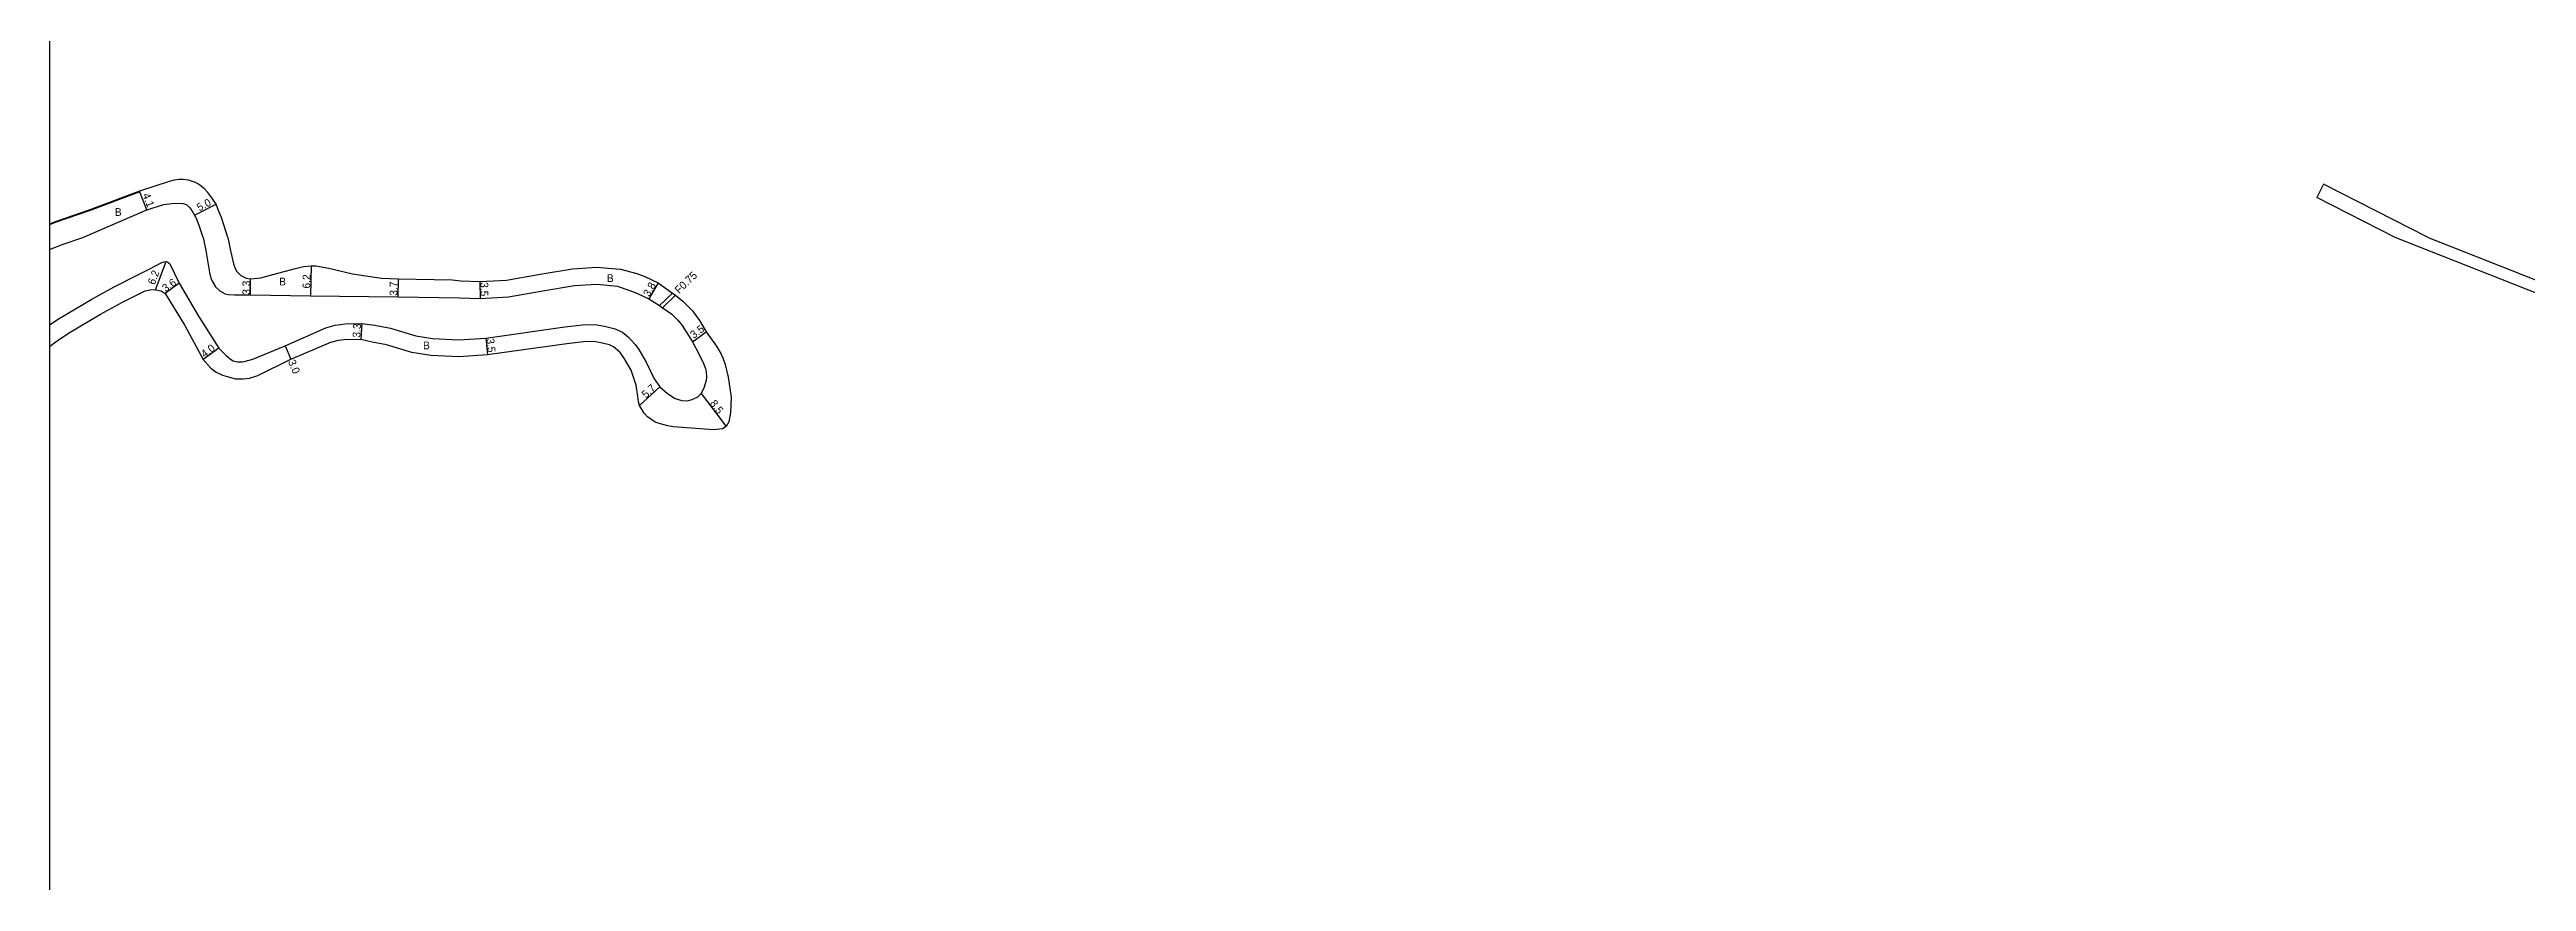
# Model space of a CAD drawing. Header units: metres. Extents: x -24000 to -21600, y -102000 to -99000.
# Drawn here: x -24000 to -23490, y -101179 to -101008 of the extents above; entities that cross this region are included whole.
import ezdxf

# ---------------------------------------------------------------- set-up
doc = ezdxf.new("R2010")
doc.units = ezdxf.units.M
doc.header["$LTSCALE"] = 2.5
for name, color, linetype in [('側溝・桝', 7, 'Continuous'), ('図郭', 7, 'Continuous'), ('幅員', 7, 'Continuous'), ('歩道・分離帯・安全施設', 7, 'Continuous'), ('舗装', 7, 'Continuous'), ('道路', 7, 'Continuous')]:
    doc.layers.add(name, color=color, linetype=linetype)
doc.styles.get("Standard").update_dxf_attribs({"font": ''})
doc.styles.get('Standard').set_extended_font_data('@MS PGothic')

msp = doc.modelspace()

# ---------------------------------------------------------------- linework, layer by layer
at = {"layer": '側溝・桝'}
for points in [[(-23874.32, -101060.75), (-23871.59, -101058.15)], [(-23873.67, -101061.18), (-23870.98, -101058.61)]]:
    msp.add_lwpolyline(points, dxfattribs=at)
at = {"layer": '図郭'}
msp.add_lwpolyline([(-24000, -101400), (-23200, -101400), (-23200, -100800), (-24000, -100800)], close=True, dxfattribs=at)
at = {"layer": '幅員'}
for points in [[(-23979.95, -101040.98), (-23981.43, -101037.16)], [(-23970.09, -101042.11), (-23965.64, -101039.83)], [(-23978.17, -101057.46), (-23975.96, -101051.66)], [(-23973.26, -101056.13), (-23976.19, -101058.22)], [(-23958.55, -101058.55), (-23958.55, -101055.25)], [(-23946.11, -101052.51), (-23946.19, -101058.71)], [(-23928.17, -101055.25), (-23928.22, -101058.95)], [(-23911.29, -101055.77), (-23911.26, -101059.27)], [(-23874.56, -101056.05), (-23876.46, -101059.34)], [(-23935.64, -101064.45), (-23935.83, -101067.75)], [(-23867.52, -101068.21), (-23864.7, -101066.14)], [(-23965.11, -101069.48), (-23968.32, -101071.87)], [(-23951.44, -101069.03), (-23950.26, -101071.79)], [(-23910.08, -101067.43), (-23909.71, -101070.91)], [(-23874.21, -101077.46), (-23878.4, -101081.32)], [(-23865.7, -101078.88), (-23860.55, -101085.64)]]:
    msp.add_lwpolyline(points, dxfattribs=at)
at = {"layer": '歩道・分離帯・安全施設'}
msp.add_lwpolyline([(-23981.38, -101037.3), (-23991.66, -101041.16), (-23998.82, -101043.62), (-24000, -101044.08)], dxfattribs=at)
at = {"layer": '道路'}
for points in [[(-23963.27, -101046.7), (-23964.5, -101042.81), (-23965.31, -101040.77), (-23965.64, -101039.83), (-23966.52, -101038.52), (-23967.36, -101037.41), (-23968.14, -101036.6), (-23969.32, -101035.7), (-23969.9, -101035.38), (-23971.34, -101034.9), (-23972.44, -101034.76), (-23973.3, -101034.75), (-23974.29, -101034.88), (-23975.35, -101035.16), (-23981.43, -101037.16), (-23991.71, -101041.02), (-23998.87, -101043.48), (-24000, -101043.92)], [(-23531.31, -101035.73), (-23532.7, -101038.49)], [(-23509.74, -101046.69), (-23531.31, -101035.73)], [(-23993.16, -101046.7), (-23979.95, -101040.98), (-23976.46, -101039.92), (-23974.22, -101039.6), (-23972.44, -101039.7), (-23971.87, -101039.89), (-23971.67, -101040), (-23971.08, -101040.61), (-23970.68, -101041.14), (-23970.09, -101042.11), (-23969.81, -101042.7), (-23969.22, -101044.19), (-23968.38, -101046.6), (-23968.35, -101046.7)], [(-23516.57, -101046.69), (-23532.7, -101038.49)], [(-24000, -101049.18), (-23997.18, -101048.08), (-23993.16, -101046.7)], [(-23968.35, -101046.7), (-23967.77, -101049.37), (-23967.01, -101053.9), (-23966.73, -101055.06), (-23966.51, -101055.72), (-23965.78, -101056.9), (-23964.91, -101057.71), (-23963.82, -101058.29), (-23963.2, -101058.47), (-23961.87, -101058.5), (-23958.55, -101058.55), (-23946.19, -101058.71), (-23928.22, -101058.95), (-23915.53, -101059.12), (-23911.26, -101059.27), (-23905.41, -101058.95), (-23898.3, -101057.7), (-23891.81, -101056.62), (-23887.23, -101056.31), (-23882.96, -101056.72), (-23882.38, -101056.93)], [(-23963.27, -101046.7), (-23962.74, -101049.1), (-23962.11, -101052.1), (-23961.76, -101053.09), (-23961.38, -101053.72), (-23960.58, -101054.51), (-23960.19, -101054.77), (-23959.49, -101055.09), (-23958.55, -101055.25), (-23956.45, -101055.01), (-23953.97, -101054.31), (-23949.28, -101053.1), (-23947.63, -101052.71), (-23946.11, -101052.51), (-23945.11, -101052.54), (-23942.41, -101052.99), (-23937.56, -101054.19), (-23931.6, -101055.05), (-23928.17, -101055.25), (-23917.01, -101055.45), (-23915.22, -101055.62), (-23911.29, -101055.77), (-23905.81, -101055.47), (-23898.9, -101054.26), (-23892.21, -101053.13), (-23887.18, -101052.8), (-23882.38, -101053.26)], [(-23482.41, -101060.14), (-23516.57, -101046.69)], [(-23509.74, -101046.69), (-23482.41, -101057.46)], [(-24000, -101064.68), (-23997.99, -101063.39), (-23991.31, -101059.39), (-23986.66, -101056.84), (-23981.91, -101054.45), (-23979.48, -101053.25), (-23976.84, -101051.87), (-23976.38, -101051.71), (-23975.96, -101051.66), (-23975.59, -101051.76), (-23975.21, -101052.11), (-23973.26, -101056.13), (-23969.3, -101062.94), (-23965.11, -101069.48), (-23963.62, -101071.05), (-23962.7, -101071.8), (-23962.13, -101072.1), (-23961.22, -101072.35), (-23960.3, -101072.33), (-23959.88, -101072.28), (-23958.07, -101071.79), (-23951.44, -101069.03), (-23943.06, -101065.35), (-23941.1, -101064.78), (-23939.07, -101064.49), (-23935.64, -101064.45), (-23932.97, -101064.79), (-23929.73, -101065.41), (-23924.53, -101066.98), (-23921.06, -101067.55), (-23915.67, -101067.8), (-23910.08, -101067.43), (-23893.83, -101065.11), (-23890.19, -101064.69), (-23887.55, -101064.61), (-23885.61, -101065), (-23883.44, -101065.51), (-23882.38, -101066)], [(-23882.38, -101053.26), (-23882.34, -101053.26), (-23878.98, -101054.15), (-23877.33, -101054.77), (-23874.56, -101056.05), (-23871.59, -101058.15), (-23871.25, -101058.39), (-23870.98, -101058.61), (-23869.47, -101059.79), (-23867.48, -101061.81), (-23866.04, -101063.82), (-23864.7, -101066.14), (-23862.54, -101069.11), (-23861.55, -101070.78), (-23861.21, -101071.48), (-23860.73, -101072.85), (-23860.13, -101075.47), (-23859.55, -101079.59), (-23859.65, -101082.77), (-23859.97, -101084.67), (-23860.55, -101085.64), (-23861.32, -101086.15), (-23863.18, -101086.31), (-23871.47, -101085.7), (-23872.54, -101085.52), (-23874.34, -101085.07), (-23875.15, -101084.77), (-23876.77, -101083.68), (-23877.46, -101082.92), (-23878.4, -101081.32), (-23878.64, -101080.56), (-23878.76, -101079.47), (-23879.1, -101077.12), (-23880.14, -101074.02), (-23881.5, -101071.69), (-23882.38, -101070.4)], [(-24000, -101069.16), (-23998.46, -101067.97), (-23996.09, -101066.45), (-23989.52, -101062.51), (-23984.99, -101060.03), (-23980.3, -101057.67), (-23979.02, -101057.39), (-23978.17, -101057.46), (-23977.01, -101057.7), (-23976.19, -101058.22), (-23972.11, -101064.87), (-23968.32, -101071.87), (-23966.73, -101073.63), (-23965.64, -101074.47)], [(-23882.38, -101056.93), (-23879.62, -101057.92), (-23878.71, -101058.28), (-23876.46, -101059.34), (-23874.32, -101060.75), (-23873.67, -101061.18), (-23873.14, -101061.53), (-23871.77, -101062.52), (-23870.52, -101063.71), (-23869.64, -101064.87), (-23867.52, -101068.21), (-23866.15, -101070.71)], [(-23882.38, -101066), (-23881.88, -101066.23), (-23880.69, -101067.23), (-23879.29, -101068.72), (-23878.54, -101069.81), (-23877.04, -101072.39), (-23875.41, -101075.85), (-23874.21, -101077.46), (-23872.64, -101078.85), (-23871.05, -101079.91)], [(-23950.26, -101071.79), (-23942, -101068.27), (-23940.47, -101067.83), (-23938.73, -101067.63), (-23935.83, -101067.75)], [(-23882.38, -101070.4), (-23882.44, -101070.32), (-23883.77, -101069.21), (-23884.59, -101068.84), (-23886.36, -101068.42), (-23887.84, -101068.12), (-23889.94, -101068.19), (-23893.38, -101068.59), (-23909.71, -101070.91), (-23915.63, -101071.3), (-23921.43, -101071.04), (-23925.32, -101070.4), (-23930.57, -101068.81), (-23933.51, -101068.24), (-23935.83, -101067.75)], [(-23871.05, -101079.91), (-23869.71, -101080.29), (-23868.6, -101080.35), (-23867.56, -101080.12), (-23866.41, -101079.54), (-23865.7, -101078.88), (-23865.1, -101077.69), (-23864.58, -101076.1), (-23864.54, -101075.56), (-23864.62, -101074.29), (-23864.75, -101073.76), (-23865.27, -101072.4), (-23866.15, -101070.71)], [(-23965.64, -101074.47), (-23964.34, -101075.08), (-23963.42, -101075.38), (-23961.65, -101075.85), (-23960.06, -101075.83), (-23958.79, -101075.67), (-23957.1, -101075.11), (-23950.26, -101071.79)]]:
    msp.add_lwpolyline(points, dxfattribs=at)

# ---------------------------------------------------------------- texts
at = {"layer": '側溝・桝'}
msp.add_text('F0.75', height=1.6, rotation=43.6381, dxfattribs=at).set_placement((-23870.25, -101058.4))
at = {"layer": '幅員'}
for s, rotation, p in [('4.1', 291.1559, (-23980.87, -101037.91)), ('5.0', 27.1387, (-23969.13, -101041.34)), ('6.2', 69.1322, (-23978.34, -101056.56)), ('3.6', 35.4712, (-23976.08, -101058.02)), ('3.3', 89.9539, (-23958.65, -101058.5)), ('6.2', 89.2446, (-23946.27, -101057.21)), ('3.7', 89.2446, (-23928.31, -101058.7)), ('3.5', 270.5069, (-23911.19, -101055.92)), ('3.8', 59.9477, (-23876.4, -101059.03)), ('3.3', 86.764, (-23935.96, -101067.37)), ('3.5', 36.2274, (-23867.23, -101067.61)), ('4.0', 36.6879, (-23968.06, -101071.56)), ('3.5', 275.9335, (-23909.96, -101067.57)), ('3.0', 293.1512, (-23950.9, -101072.29)), ('5.7', 42.6385, (-23877.06, -101079.93)), ('8.5', 307.3133, (-23864.02, -101080.93))]:
    msp.add_text(s, height=1.6, rotation=rotation, dxfattribs=at).set_placement(p)
at = {"layer": '舗装'}
for p in [(-23986.54, -101042.25), (-23952.67, -101056.59), (-23885.13, -101055.87), (-23923.02, -101069.75)]:
    msp.add_text('B', height=1.6, dxfattribs=at).set_placement(p)

doc.saveas('drawing.dxf')
